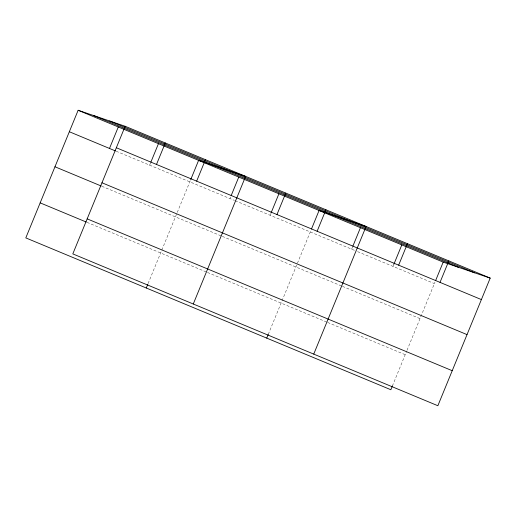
<?xml version="1.0" encoding="UTF-8"?>
<svg xmlns="http://www.w3.org/2000/svg" width="516" height="516" viewBox="0 0 516 516"><rect width="100%" height="100%" fill="white"/><g stroke="black" fill="none" stroke-linecap="round" stroke-linejoin="round"><path stroke-width="0.39" stroke-dasharray="2.58 1.94" d="M149.646 165.146L150.556 162.927M148.098 283.529L190.714 179.632M229.955 198.557L230.562 197.073M270.113 215.256L270.719 213.772M268.262 334.381L311.18 229.736M351.641 249.17L352.551 246.945M393.011 266.379L393.921 264.153M392.379 386.007L406.724 351.022M407.027 350.287L434.994 282.104M116.184 151.233L234.419 200.408M235.161 200.718L354.595 250.395M357.549 251.627L434.382 283.587M101.82 186.257L221.538 236.057M222.28 236.367L341.708 286.045M342.443 286.348L420.018 318.617M87.017 222.351L206.735 272.151M207.484 272.461L326.905 322.132M327.641 322.442L405.215 354.705"/><path stroke-width="0.77" d="M125.149 126.265L72.808 253.891L437.858 405.731L490.2 278.105L125.149 126.265L78.142 110.269L25.8 237.895L390.851 389.735L392.379 386.007M109.489 148.447L118.299 126.968M150.859 162.185L158.457 143.674M156.496 164.443L165.307 142.964M146.267 288.005L147.795 284.277M190.714 179.632L198.608 160.373L245.616 176.369L193.274 304.001M196.654 181.148L205.465 159.67M231.174 195.59L238.766 177.078M271.023 213.037L278.917 193.777M276.963 214.553L285.774 193.074M266.733 338.109L268.262 334.381M311.483 228.994L319.075 210.483L366.083 226.479L313.741 354.105M317.121 231.252L325.931 209.78M352.854 246.203L360.445 227.691M393.921 264.153L401.822 244.9M398.649 265.166L407.453 243.687M435.601 280.62L443.192 262.109L490.2 278.105M440.019 282.375L448.83 260.896M109.637 120.983L474.688 272.829M93.654 115.545L458.705 267.385M78.142 110.269L443.192 262.109M116.345 147.744L481.389 299.583M69.338 131.741L115.442 150.924M101.975 182.774L467.025 334.613M54.967 166.771L101.072 185.954M87.172 218.861L452.222 370.701M40.164 202.865L86.269 222.041"/></g></svg>
